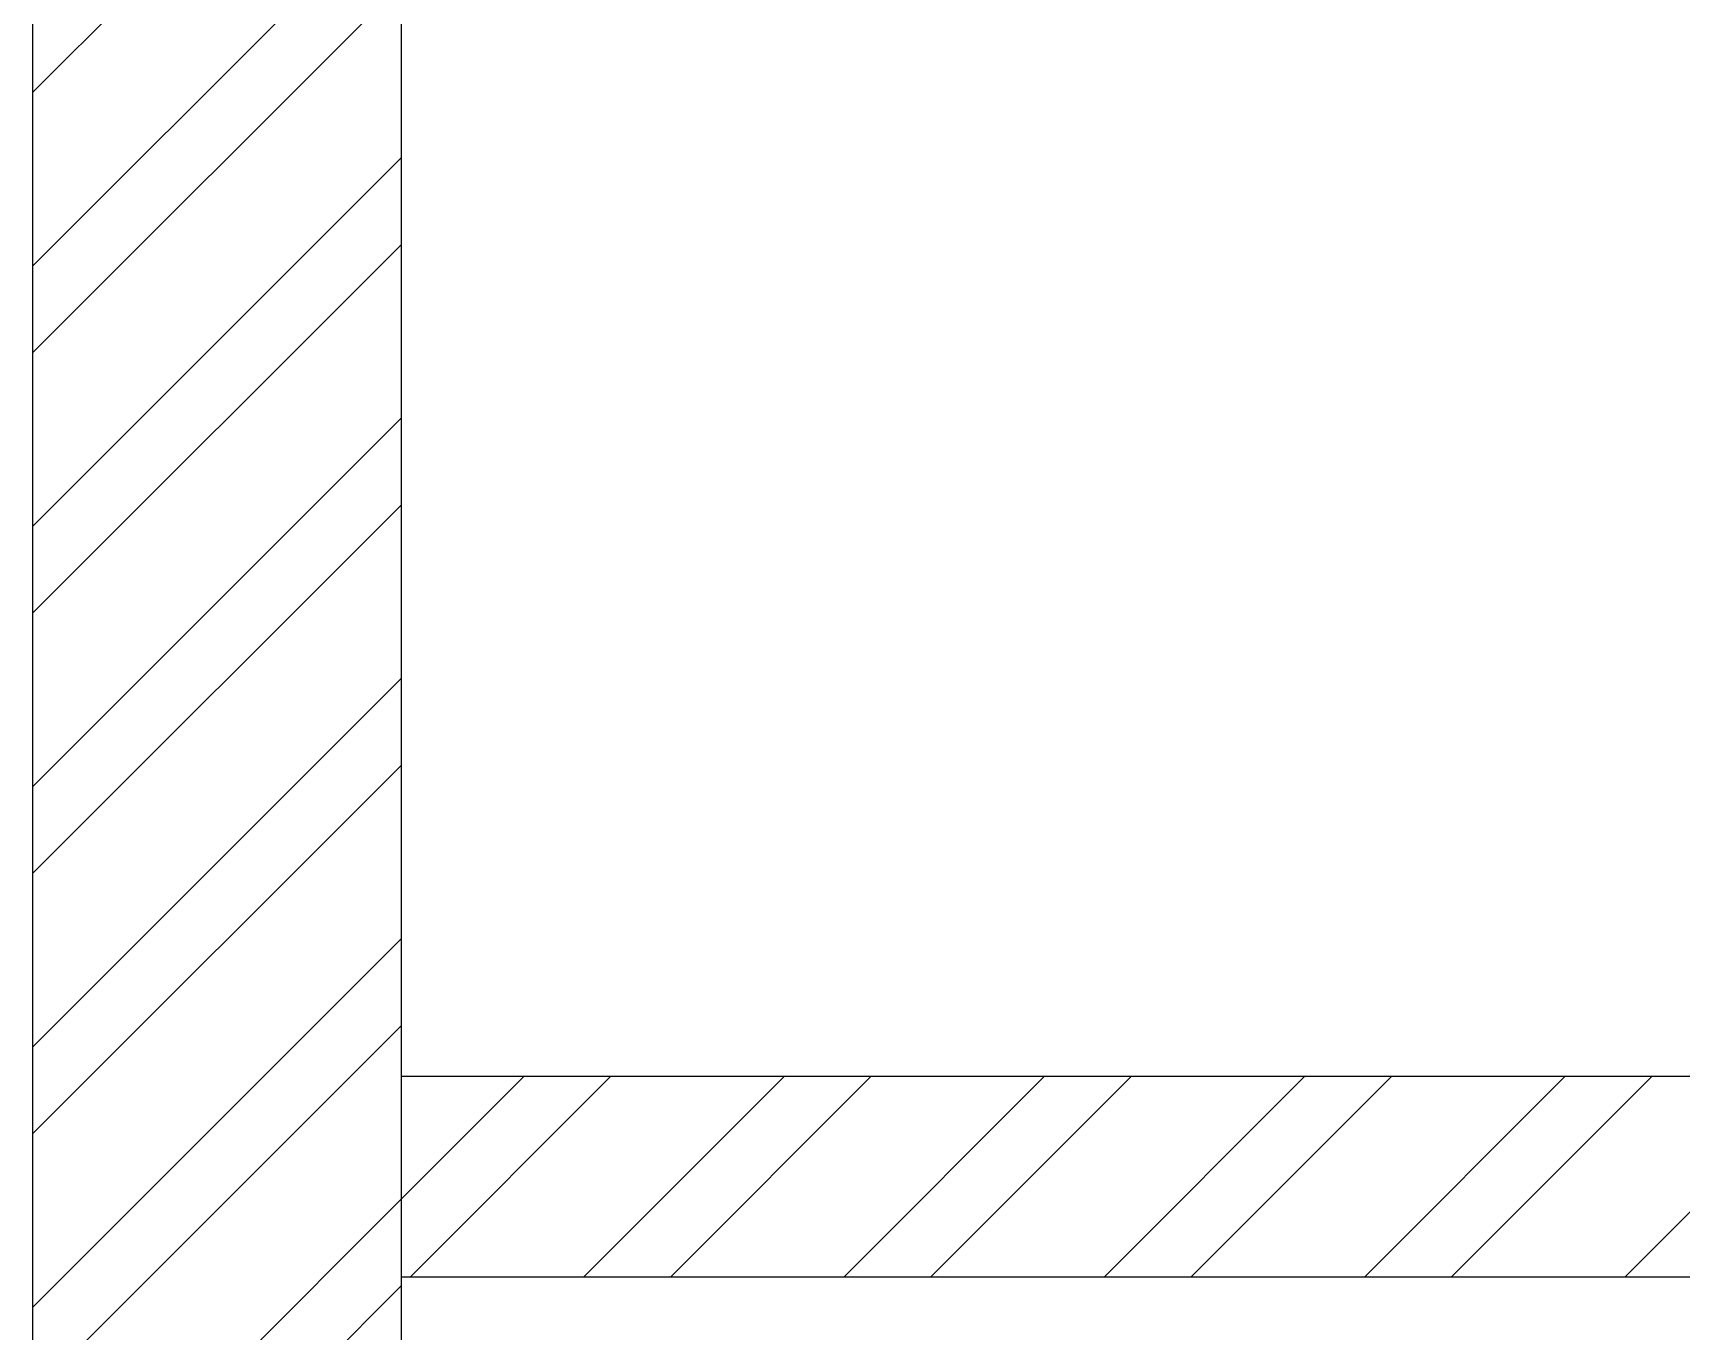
# Model space of a CAD drawing. Header units: feet. Extents: x 3040569 to 3051380, y -5725829 to -5707787.
# Drawn here: x 3042869 to 3043987, y -5712112 to -5711232 of the extents above; entities that cross this region are included whole.
import ezdxf

# ---------------------------------------------------------------- set-up
doc = ezdxf.new("R2010")
doc.units = ezdxf.units.FT
doc.header["$LTSCALE"] = 33
doc.header["$MEASUREMENT"] = 0
doc.layers.add('A-WALL', color=1, linetype='Continuous')
doc.layers.add('LENS-PARTITION', color=21, linetype='Continuous', lineweight=25)
doc.layers.add('LN-HATCH', color=251, linetype='Continuous', lineweight=0)
pattern_1 = [(225, (-6766788.097126138, 5279716.197831516), (88.29995930067012, -88.29995930067015), []), (225, (-6766846.963765573, 5279716.197831516), (88.29995930067012, -88.29995930067015), [])]

# ---------------------------------------------------------------- blocks, each defined once
blk = doc.blocks.new('A$C24c61a65')
at = {"layer": 'LN-HATCH'}
h = blk.add_hatch(dxfattribs=at)
h.set_pattern_fill('ANSI32', color=256, scale=333, angle=180)
h.set_pattern_definition(pattern_1)
h.paths.add_polyline_path([(-3515.89454732649, 8921.493659123778), (1763.10545267351, 8921.493659123778), (1763.10545267351, 9100.493659123777), (-3765.89454732649, 9100.493659123777), (-3765.89454732649, -8013.506340876222), (-3515.89454732649, -8013.506340876222), (-3515.89454732649, 4948.493659123778)])
h = blk.add_hatch(dxfattribs=at)
h.set_pattern_fill('ANSI32', color=256, scale=333, angle=180)
h.set_pattern_definition(pattern_1)
h.paths.add_polyline_path([(-2315.89454732649, 4948.493659123778), (-3515.89454732649, 4948.493659123778), (-3515.89454732649, 4812.493659123778), (-2315.89454732649, 4812.493659123778)])
at = {"layer": 'A-WALL'}
for p, q in [((-3765.89454732649, -8013.506340876222), (-3765.89454732649, 9100.493659123777)), ((-3515.89454732649, 4948.493659123778), (-3515.89454732649, 8921.493659123778)), ((-3515.89454732649, -8013.506340876222), (-3515.89454732649, 4948.493659123778)), ((-3515.89454732649, 4948.493659123778), (-2315.89454732649, 4948.493659123778)), ((-3515.89454732649, 4812.493659123778), (-2315.89454732649, 4812.493659123778))]:
    blk.add_line(p, q, dxfattribs=at)

msp = doc.modelspace()

# ---------------------------------------------------------------- block references
at = {"layer": 'LENS-PARTITION'}
msp.add_blockref('A$C24c61a65', (3046634.597276103, -5716887.890194639), dxfattribs=at)

doc.saveas('drawing.dxf')
